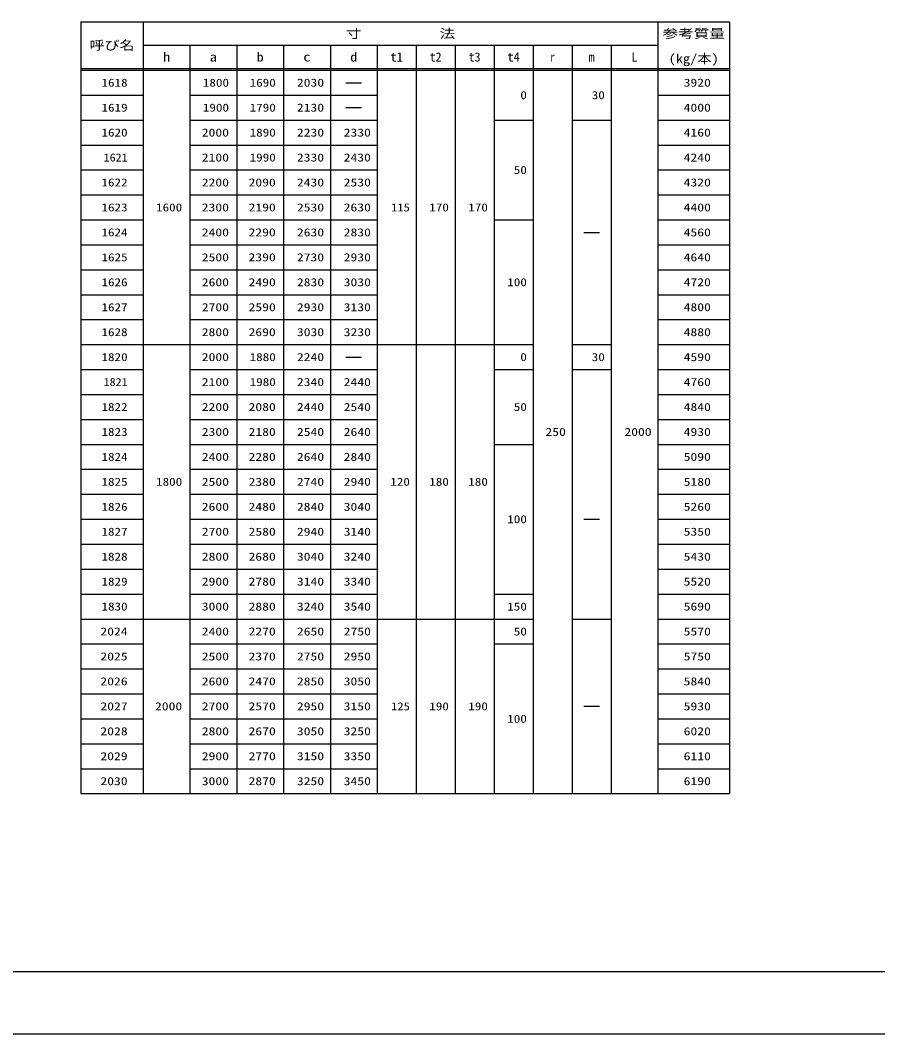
# Model space of a CAD drawing. Units: millimetres at full size; details may follow other scales. Extents: x 0 to 16820, y 0 to 11880.
# Drawn here: x 5672 to 11170, y 0 to 6500 of the extents above; entities that cross this region are included whole.
import ezdxf
from ezdxf.enums import TextEntityAlignment as Align

# ---------------------------------------------------------------- set-up
doc = ezdxf.new("R2010")
doc.units = ezdxf.units.MM
for name, color, linetype, lineweight in [('D-MTR-FRAM', 7, 'Continuous', 25), ('D-MTR-LINE', 7, 'Continuous', 25), ('D-MTR-TXT', 7, 'Continuous', 25), ('D-TTL', 2, 'Continuous', 25)]:
    doc.layers.add(name, color=color, linetype=linetype, lineweight=lineweight)
doc.styles.add('ＭＳ ゴシック', font='')
doc.styles.get('ＭＳ ゴシック').set_extended_font_data('MS Gothic')

msp = doc.modelspace()

# ---------------------------------------------------------------- linework, layer by layer
at = {"layer": 'D-MTR-FRAM'}
for p, q in [((6060, 6490), (6060, 1540)), ((10220, 6490), (10220, 1540))]:
    msp.add_line(p, q, dxfattribs=at)
at = {"layer": 'D-MTR-LINE'}
for p, q in [((6060, 6490), (10220, 6490)), ((6460, 6490), (6460, 1540)), ((9760, 6490), (9760, 1540)), ((6460, 6340), (9760, 6340)), ((6760, 6340), (6760, 1540)), ((7060, 6340), (7060, 1540)), ((7360, 6340), (7360, 1540)), ((7660, 6340), (7660, 1540)), ((7960, 6340), (7960, 1540)), ((8210, 6340), (8210, 1540)), ((8460, 6340), (8460, 1540)), ((8710, 6340), (8710, 1540)), ((8960, 6340), (8960, 1540)), ((9210, 6340), (9210, 1540)), ((9460, 6340), (9460, 1540)), ((6060, 6190), (10220, 6190)), ((6060, 6180), (10220, 6180)), ((6060, 6020), (6460, 6020)), ((6760, 6020), (7960, 6020)), ((9760, 6020), (10220, 6020)), ((6060, 5860), (6460, 5860)), ((6760, 5860), (7960, 5860)), ((8710, 5860), (8960, 5860)), ((9210, 5860), (9460, 5860)), ((9760, 5860), (10220, 5860)), ((6060, 5700), (6460, 5700)), ((6760, 5700), (7960, 5700)), ((9760, 5700), (10220, 5700)), ((6060, 5540), (6460, 5540)), ((6760, 5540), (7960, 5540)), ((9760, 5540), (10220, 5540)), ((6060, 5380), (6460, 5380)), ((6760, 5380), (7960, 5380)), ((9760, 5380), (10220, 5380)), ((6060, 5220), (6460, 5220)), ((6760, 5220), (7960, 5220)), ((8710, 5220), (8960, 5220)), ((9760, 5220), (10220, 5220)), ((6060, 5060), (6460, 5060)), ((6760, 5060), (7960, 5060)), ((9760, 5060), (10220, 5060)), ((6060, 4900), (6460, 4900)), ((6760, 4900), (7960, 4900)), ((9760, 4900), (10220, 4900)), ((6060, 4740), (6460, 4740)), ((6760, 4740), (7960, 4740)), ((9760, 4740), (10220, 4740)), ((6060, 4580), (6460, 4580)), ((6760, 4580), (7960, 4580)), ((9760, 4580), (10220, 4580)), ((6060, 4420), (8960, 4420)), ((9210, 4420), (9460, 4420)), ((9760, 4420), (10220, 4420)), ((6060, 4260), (6460, 4260)), ((6760, 4260), (7960, 4260)), ((8710, 4260), (8960, 4260)), ((9210, 4260), (9460, 4260)), ((9760, 4260), (10220, 4260)), ((6060, 4100), (6460, 4100)), ((6760, 4100), (7960, 4100)), ((9760, 4100), (10220, 4100)), ((6060, 3940), (6460, 3940)), ((6760, 3940), (7960, 3940)), ((9760, 3940), (10220, 3940)), ((6060, 3780), (6460, 3780)), ((6760, 3780), (7960, 3780)), ((8710, 3780), (8960, 3780)), ((9760, 3780), (10220, 3780)), ((6060, 3620), (6460, 3620)), ((6760, 3620), (7960, 3620)), ((9760, 3620), (10220, 3620)), ((6060, 3460), (6460, 3460)), ((6760, 3460), (7960, 3460)), ((9760, 3460), (10220, 3460)), ((6060, 3300), (6460, 3300)), ((6760, 3300), (7960, 3300)), ((9760, 3300), (10220, 3300)), ((6060, 3140), (6460, 3140)), ((6760, 3140), (7960, 3140)), ((9760, 3140), (10220, 3140)), ((6060, 2980), (6460, 2980)), ((6760, 2980), (7960, 2980)), ((9760, 2980), (10220, 2980)), ((6060, 2820), (6460, 2820)), ((6760, 2820), (7960, 2820)), ((8710, 2820), (8960, 2820)), ((9760, 2820), (10220, 2820)), ((6060, 2660), (8960, 2660)), ((9210, 2660), (9460, 2660)), ((9760, 2660), (10220, 2660)), ((6060, 2500), (6460, 2500)), ((6760, 2500), (7960, 2500)), ((8710, 2500), (8960, 2500)), ((9760, 2500), (10220, 2500)), ((6060, 2340), (6460, 2340)), ((6760, 2340), (7960, 2340)), ((9760, 2340), (10220, 2340)), ((6060, 2180), (6460, 2180)), ((6760, 2180), (7960, 2180)), ((9760, 2180), (10220, 2180)), ((6060, 2020), (6460, 2020)), ((6760, 2020), (7960, 2020)), ((9760, 2020), (10220, 2020)), ((6060, 1860), (6460, 1860)), ((6760, 1860), (7960, 1860)), ((9760, 1860), (10220, 1860)), ((6060, 1700), (6460, 1700)), ((6760, 1700), (7960, 1700)), ((9760, 1700), (10220, 1700)), ((6060, 1540), (10220, 1540))]:
    msp.add_line(p, q, dxfattribs=at)
at = {"layer": 'D-MTR-TXT'}
for p, q in [((7760, 6100), (7860, 6100)), ((7760, 5940), (7860, 5940)), ((9285, 5140), (9385, 5140)), ((7760, 4340), (7860, 4340)), ((9285, 3300), (9385, 3300)), ((9285, 2100), (9385, 2100))]:
    msp.add_line(p, q, dxfattribs=at)
at = {"layer": 'D-TTL'}
for points in [[(0, 0), (16820, 0), (16820, 11880), (0, 11880)], [(400, 400), (16420, 400), (16420, 11480), (400, 11480)]]:
    msp.add_lwpolyline(points, close=True, dxfattribs=at)

# ---------------------------------------------------------------- texts
at = {"layer": 'D-MTR-TXT', "style": 'ＭＳ ゴシック'}
for s, width, p in [('寸\u3000\u3000\u3000\u3000\u3000法', 1.25, (8110, 6415)), ('参考質量', 1.25, (9990, 6415)), ('呼び名', 1.2, (6260, 6340)), ('h', 1.15, (6610, 6265)), ('a', 1.2, (6910, 6265)), ('b', 1.15, (7210, 6265)), ('c', 1.2, (7510, 6265)), ('d', 1.15, (7810, 6265)), ('t2', 0.95, (8335, 6265)), ('t3', 0.95, (8585, 6265)), ('r', 0.8, (9085, 6265)), ('L', 0.95, (9610, 6265)), ('(kg/本)', 1.15, (9990, 6254.333))]:
    msp.add_text(s, height=58.65, dxfattribs=dict(at, width=width)).set_placement(p, align=Align.MIDDLE_CENTER)
for s, p in [('t1', (8085, 6265)), ('t4', (8835, 6265)), ('m', (9335, 6265))]:
    msp.add_text(s, height=58.65, dxfattribs=at).set_placement(p, align=Align.MIDDLE_CENTER)
for s, width, p in [('1618', 1.2, (6360, 6100)), ('1800', 1.2, (7010, 6100)), ('1690', 1.2, (7310, 6100)), ('2030', 1.25, (7620, 6100)), ('3920', 1.25, (10100, 6100)), ('0', 1.2, (8920, 6020)), ('30', 1.2, (9420, 6020)), ('1619', 1.2, (6360, 5940)), ('1900', 1.2, (7010, 5940)), ('1790', 1.2, (7310, 5940)), ('2130', 1.25, (7620, 5940)), ('4000', 1.25, (10100, 5940)), ('1620', 1.2, (6360, 5780)), ('2000', 1.25, (7010, 5780)), ('1890', 1.2, (7310, 5780)), ('2230', 1.25, (7620, 5780)), ('2330', 1.25, (7920, 5780)), ('4160', 1.25, (10100, 5780)), ('1621', 1.1, (6360, 5620)), ('2100', 1.25, (7010, 5620)), ('1990', 1.2, (7310, 5620)), ('2330', 1.25, (7620, 5620)), ('2430', 1.25, (7920, 5620)), ('4240', 1.25, (10100, 5620)), ('50', 1.2, (8920, 5540)), ('1622', 1.2, (6360, 5460)), ('2200', 1.25, (7010, 5460)), ('2090', 1.25, (7310, 5460)), ('2430', 1.25, (7620, 5460)), ('2530', 1.25, (7920, 5460)), ('4320', 1.25, (10100, 5460)), ('1623', 1.2, (6360, 5300)), ('1600', 1.2, (6710, 5300)), ('2300', 1.25, (7010, 5300)), ('2190', 1.25, (7310, 5300)), ('2530', 1.25, (7620, 5300)), ('2630', 1.25, (7920, 5300)), ('115', 1.15, (8170, 5300)), ('170', 1.2, (8420, 5300)), ('170', 1.2, (8670, 5300)), ('4400', 1.25, (10100, 5300)), ('1624', 1.2, (6360, 5140)), ('2400', 1.25, (7010, 5140)), ('2290', 1.25, (7310, 5140)), ('2630', 1.25, (7620, 5140)), ('2830', 1.25, (7920, 5140)), ('4560', 1.25, (10100, 5140)), ('1625', 1.2, (6360, 4980)), ('2500', 1.25, (7010, 4980)), ('2390', 1.25, (7310, 4980)), ('2730', 1.25, (7620, 4980)), ('2930', 1.25, (7920, 4980)), ('4640', 1.25, (10100, 4980)), ('1626', 1.2, (6360, 4820)), ('2600', 1.25, (7010, 4820)), ('2490', 1.25, (7310, 4820)), ('2830', 1.25, (7620, 4820)), ('3030', 1.25, (7920, 4820)), ('100', 1.2, (8920, 4820)), ('4720', 1.25, (10100, 4820)), ('1627', 1.2, (6360, 4660)), ('2700', 1.25, (7010, 4660)), ('2590', 1.25, (7310, 4660)), ('2930', 1.25, (7620, 4660)), ('3130', 1.25, (7920, 4660)), ('4800', 1.25, (10100, 4660)), ('1628', 1.2, (6360, 4500)), ('2800', 1.25, (7010, 4500)), ('2690', 1.25, (7310, 4500)), ('3030', 1.25, (7620, 4500)), ('3230', 1.25, (7920, 4500)), ('4880', 1.25, (10100, 4500)), ('1820', 1.2, (6360, 4340)), ('2000', 1.25, (7010, 4340)), ('1880', 1.2, (7310, 4340)), ('2240', 1.25, (7620, 4340)), ('0', 1.2, (8920, 4340)), ('30', 1.2, (9420, 4340)), ('4590', 1.25, (10100, 4340)), ('1821', 1.1, (6360, 4180)), ('2100', 1.25, (7010, 4180)), ('1980', 1.2, (7310, 4180)), ('2340', 1.25, (7620, 4180)), ('2440', 1.25, (7920, 4180)), ('4760', 1.25, (10100, 4180)), ('1822', 1.2, (6360, 4020)), ('2200', 1.25, (7010, 4020)), ('2080', 1.25, (7310, 4020)), ('2440', 1.25, (7620, 4020)), ('2540', 1.25, (7920, 4020)), ('50', 1.2, (8920, 4020)), ('4840', 1.25, (10100, 4020)), ('1823', 1.2, (6360, 3860)), ('2300', 1.25, (7010, 3860)), ('2180', 1.25, (7310, 3860)), ('2540', 1.25, (7620, 3860)), ('2640', 1.25, (7920, 3860)), ('250', 1.25, (9170, 3860)), ('2000', 1.25, (9720, 3860)), ('4930', 1.25, (10100, 3860)), ('1824', 1.2, (6360, 3700)), ('2400', 1.25, (7010, 3700)), ('2280', 1.25, (7310, 3700)), ('2640', 1.25, (7620, 3700)), ('2840', 1.25, (7920, 3700)), ('5090', 1.25, (10100, 3700)), ('1825', 1.2, (6360, 3540)), ('1800', 1.2, (6710, 3540)), ('2500', 1.25, (7010, 3540)), ('2380', 1.25, (7310, 3540)), ('2740', 1.25, (7620, 3540)), ('2940', 1.25, (7920, 3540)), ('120', 1.2, (8170, 3540)), ('180', 1.2, (8420, 3540)), ('180', 1.2, (8670, 3540)), ('5180', 1.25, (10100, 3540)), ('1826', 1.2, (6360, 3380)), ('2600', 1.25, (7010, 3380)), ('2480', 1.25, (7310, 3380)), ('2840', 1.25, (7620, 3380)), ('3040', 1.25, (7920, 3380)), ('5260', 1.25, (10100, 3380)), ('100', 1.2, (8920, 3300)), ('1827', 1.2, (6360, 3220)), ('2700', 1.25, (7010, 3220)), ('2580', 1.25, (7310, 3220)), ('2940', 1.25, (7620, 3220)), ('3140', 1.25, (7920, 3220)), ('5350', 1.25, (10100, 3220)), ('1828', 1.2, (6360, 3060)), ('2800', 1.25, (7010, 3060)), ('2680', 1.25, (7310, 3060)), ('3040', 1.25, (7620, 3060)), ('3240', 1.25, (7920, 3060)), ('5430', 1.25, (10100, 3060)), ('1829', 1.2, (6360, 2900)), ('2900', 1.25, (7010, 2900)), ('2780', 1.25, (7310, 2900)), ('5520', 1.25, (10100, 2900)), ('3140', 1.25, (7620, 2900)), ('3340', 1.25, (7920, 2900)), ('1830', 1.2, (6360, 2740)), ('3000', 1.25, (7010, 2740)), ('2880', 1.25, (7310, 2740)), ('3240', 1.25, (7620, 2740)), ('3540', 1.25, (7920, 2740)), ('150', 1.2, (8920, 2740)), ('5690', 1.25, (10100, 2740)), ('2024', 1.25, (6360, 2580)), ('2400', 1.25, (7010, 2580)), ('2270', 1.25, (7310, 2580)), ('2650', 1.25, (7620, 2580)), ('2750', 1.25, (7920, 2580)), ('50', 1.2, (8920, 2580)), ('5570', 1.25, (10100, 2580)), ('2025', 1.25, (6360, 2420)), ('2500', 1.25, (7010, 2420)), ('2370', 1.25, (7310, 2420)), ('2750', 1.25, (7620, 2420)), ('2950', 1.25, (7920, 2420)), ('5750', 1.25, (10100, 2420)), ('2026', 1.25, (6360, 2260)), ('2600', 1.25, (7010, 2260)), ('2470', 1.25, (7310, 2260)), ('2850', 1.25, (7620, 2260)), ('3050', 1.25, (7920, 2260)), ('5840', 1.25, (10100, 2260)), ('2027', 1.25, (6360, 2100)), ('2000', 1.25, (6710, 2100)), ('2700', 1.25, (7010, 2100)), ('2570', 1.25, (7310, 2100)), ('2950', 1.25, (7620, 2100)), ('3150', 1.25, (7920, 2100)), ('125', 1.15, (8170, 2100)), ('190', 1.2, (8420, 2100)), ('190', 1.2, (8670, 2100)), ('5930', 1.25, (10100, 2100)), ('100', 1.2, (8920, 2020)), ('2028', 1.25, (6360, 1940)), ('2800', 1.25, (7010, 1940)), ('2670', 1.25, (7310, 1940)), ('3050', 1.25, (7620, 1940)), ('3250', 1.25, (7920, 1940)), ('6020', 1.25, (10100, 1940)), ('2029', 1.25, (6360, 1780)), ('2900', 1.25, (7010, 1780)), ('2770', 1.25, (7310, 1780)), ('3150', 1.25, (7620, 1780)), ('3350', 1.25, (7920, 1780)), ('6110', 1.25, (10100, 1780)), ('2030', 1.25, (6360, 1620)), ('3000', 1.25, (7010, 1620)), ('2870', 1.25, (7310, 1620)), ('3250', 1.25, (7620, 1620)), ('3450', 1.25, (7920, 1620)), ('6190', 1.25, (10100, 1620))]:
    msp.add_text(s, height=51.32, dxfattribs=dict(at, width=width)).set_placement(p, align=Align.MIDDLE_RIGHT)

doc.saveas('drawing.dxf')
